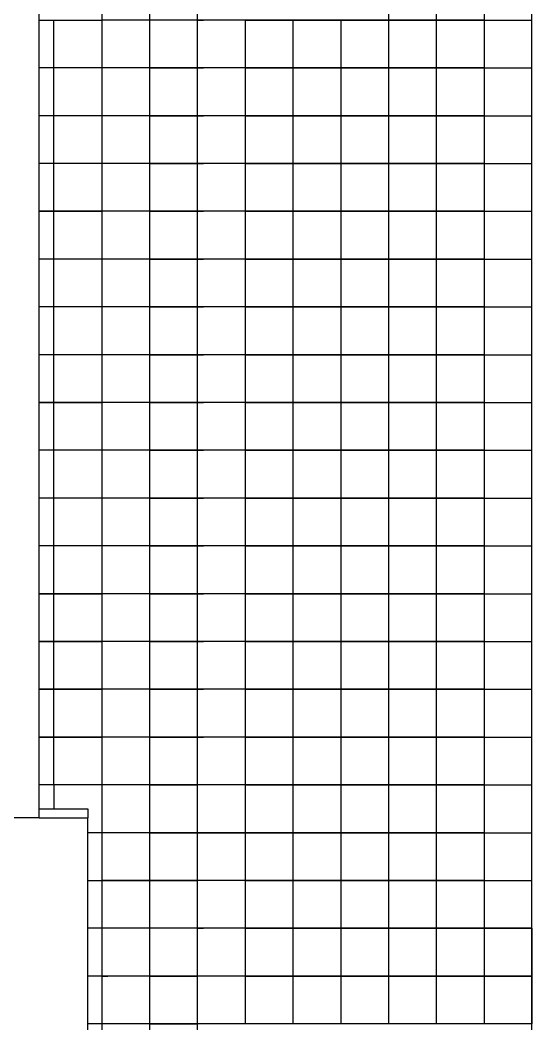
# Model space of a CAD drawing. Header units: millimetres. Extents: x 2377 to 4712, y -254 to 3188.
# Drawn here: x 2707.2 to 2734.4, y 1079.3 to 1132.6 of the extents above; entities that cross this region are included whole.
import ezdxf

# ---------------------------------------------------------------- set-up
doc = ezdxf.new("R2010")
doc.units = ezdxf.units.MM

msp = doc.modelspace()

# ---------------------------------------------------------------- linework, layer by layer
at = {"transparency": 33554687}
for p, q in [((2734.371, 1000.618), (2734.371, 1176.172)), ((2708.213, 1090.234), (2708.213, 1153.687)), ((2711.528, 1152.905), (2711.528, 1076.762)), ((2714.066, 1152.905), (2714.066, 1089.452)), ((2716.605, 1135.139), (2716.605, 1132.6)), ((2726.757, 1135.139), (2726.757, 1132.6)), ((2729.295, 1135.139), (2729.295, 1132.6)), ((2731.833, 1135.139), (2731.833, 1132.6)), ((2708.213, 1132.6), (2711.528, 1132.6)), ((2708.99, 1130.062), (2708.99, 1132.6)), ((2719.143, 1132.6), (2711.528, 1132.6)), ((2716.605, 1132.6), (2716.928, 1132.6)), ((2716.605, 1132.6), (2716.605, 1130.062)), ((2721.681, 1132.6), (2719.143, 1132.6)), ((2719.143, 1132.6), (2719.143, 1130.062)), ((2719.143, 1132.6), (2721.681, 1132.6)), ((2724.219, 1132.6), (2721.681, 1132.6)), ((2721.681, 1132.6), (2721.681, 1130.062)), ((2721.681, 1132.6), (2724.219, 1132.6)), ((2726.757, 1132.6), (2724.219, 1132.6)), ((2724.219, 1132.6), (2724.219, 1130.062)), ((2724.219, 1132.6), (2726.757, 1132.6)), ((2726.757, 1132.6), (2724.219, 1132.6)), ((2724.219, 1132.6), (2726.757, 1132.6)), ((2729.295, 1132.6), (2726.757, 1132.6)), ((2726.757, 1132.6), (2726.757, 1130.062)), ((2726.757, 1132.6), (2729.295, 1132.6)), ((2729.295, 1132.6), (2726.757, 1132.6)), ((2726.757, 1132.6), (2729.295, 1132.6)), ((2731.833, 1132.6), (2729.295, 1132.6)), ((2729.295, 1132.6), (2729.295, 1130.062)), ((2729.295, 1132.6), (2734.371, 1132.6)), ((2731.833, 1132.6), (2729.295, 1132.6)), ((2729.295, 1132.6), (2734.371, 1132.6)), ((2731.833, 1132.6), (2731.833, 1130.062)), ((2711.528, 1130.062), (2708.213, 1130.062)), ((2708.99, 1127.524), (2708.99, 1130.062)), ((2719.143, 1130.062), (2711.528, 1130.062)), ((2714.066, 1130.062), (2711.528, 1130.062)), ((2716.605, 1130.062), (2714.066, 1130.062)), ((2714.066, 1130.062), (2716.605, 1130.062)), ((2716.605, 1130.062), (2716.928, 1130.062)), ((2716.605, 1130.062), (2716.605, 1127.524)), ((2719.143, 1130.062), (2716.605, 1130.062)), ((2721.681, 1130.062), (2719.143, 1130.062)), ((2719.143, 1130.062), (2719.143, 1127.524)), ((2719.143, 1130.062), (2721.681, 1130.062)), ((2721.681, 1130.062), (2719.143, 1130.062)), ((2719.143, 1130.062), (2721.681, 1130.062)), ((2724.219, 1130.062), (2721.681, 1130.062)), ((2721.681, 1130.062), (2721.681, 1127.524)), ((2721.681, 1130.062), (2724.219, 1130.062)), ((2724.219, 1130.062), (2721.681, 1130.062)), ((2721.681, 1130.062), (2724.219, 1130.062)), ((2726.757, 1130.062), (2724.219, 1130.062)), ((2724.219, 1130.062), (2724.219, 1127.524)), ((2724.219, 1130.062), (2726.757, 1130.062)), ((2726.757, 1130.062), (2724.219, 1130.062)), ((2724.219, 1130.062), (2726.757, 1130.062)), ((2729.295, 1130.062), (2726.757, 1130.062)), ((2726.757, 1130.062), (2726.757, 1127.524)), ((2726.757, 1130.062), (2729.295, 1130.062)), ((2729.295, 1130.062), (2726.757, 1130.062)), ((2726.757, 1130.062), (2729.295, 1130.062)), ((2731.833, 1130.062), (2729.295, 1130.062)), ((2729.295, 1130.062), (2729.295, 1127.524)), ((2729.295, 1130.062), (2734.371, 1130.062)), ((2731.833, 1130.062), (2729.295, 1130.062)), ((2729.295, 1130.062), (2734.371, 1130.062)), ((2731.833, 1130.062), (2731.833, 1127.524)), ((2711.528, 1127.524), (2708.213, 1127.524)), ((2708.99, 1124.986), (2708.99, 1127.524)), ((2719.143, 1127.524), (2711.528, 1127.524)), ((2714.066, 1127.524), (2711.528, 1127.524)), ((2716.605, 1127.524), (2714.066, 1127.524)), ((2714.066, 1127.524), (2716.605, 1127.524)), ((2716.605, 1127.524), (2716.928, 1127.524)), ((2716.605, 1127.524), (2716.605, 1124.986)), ((2719.143, 1127.524), (2716.605, 1127.524)), ((2721.681, 1127.524), (2719.143, 1127.524)), ((2719.143, 1127.524), (2719.143, 1124.986)), ((2719.143, 1127.524), (2721.681, 1127.524)), ((2721.681, 1127.524), (2719.143, 1127.524)), ((2719.143, 1127.524), (2721.681, 1127.524)), ((2724.219, 1127.524), (2721.681, 1127.524)), ((2721.681, 1127.524), (2721.681, 1124.986)), ((2721.681, 1127.524), (2724.219, 1127.524)), ((2724.219, 1127.524), (2721.681, 1127.524)), ((2721.681, 1127.524), (2724.219, 1127.524)), ((2726.757, 1127.524), (2724.219, 1127.524)), ((2724.219, 1127.524), (2724.219, 1124.986)), ((2724.219, 1127.524), (2726.757, 1127.524)), ((2726.757, 1127.524), (2724.219, 1127.524)), ((2724.219, 1127.524), (2726.757, 1127.524)), ((2729.295, 1127.524), (2726.757, 1127.524)), ((2726.757, 1127.524), (2726.757, 1124.986)), ((2726.757, 1127.524), (2729.295, 1127.524)), ((2729.295, 1127.524), (2726.757, 1127.524)), ((2726.757, 1127.524), (2729.295, 1127.524)), ((2731.833, 1127.524), (2729.295, 1127.524)), ((2729.295, 1127.524), (2729.295, 1124.986)), ((2729.295, 1127.524), (2734.371, 1127.524)), ((2731.833, 1127.524), (2729.295, 1127.524)), ((2729.295, 1127.524), (2734.371, 1127.524)), ((2731.833, 1127.524), (2731.833, 1124.986)), ((2711.528, 1124.986), (2708.213, 1124.986)), ((2708.99, 1122.448), (2708.99, 1124.986)), ((2719.143, 1124.986), (2711.528, 1124.986)), ((2714.066, 1124.986), (2711.528, 1124.986)), ((2716.605, 1124.986), (2714.066, 1124.986)), ((2714.066, 1124.986), (2716.605, 1124.986)), ((2716.605, 1124.986), (2716.928, 1124.986)), ((2716.605, 1124.986), (2716.605, 1122.448)), ((2719.143, 1124.986), (2716.605, 1124.986)), ((2721.681, 1124.986), (2719.143, 1124.986)), ((2719.143, 1124.986), (2719.143, 1122.448)), ((2719.143, 1124.986), (2721.681, 1124.986)), ((2721.681, 1124.986), (2719.143, 1124.986)), ((2719.143, 1124.986), (2721.681, 1124.986)), ((2724.219, 1124.986), (2721.681, 1124.986)), ((2721.681, 1124.986), (2721.681, 1122.448)), ((2721.681, 1124.986), (2724.219, 1124.986)), ((2724.219, 1124.986), (2721.681, 1124.986)), ((2721.681, 1124.986), (2724.219, 1124.986)), ((2726.757, 1124.986), (2724.219, 1124.986)), ((2724.219, 1124.986), (2724.219, 1122.448)), ((2724.219, 1124.986), (2726.757, 1124.986)), ((2726.757, 1124.986), (2724.219, 1124.986)), ((2724.219, 1124.986), (2726.757, 1124.986)), ((2729.295, 1124.986), (2726.757, 1124.986)), ((2726.757, 1124.986), (2726.757, 1122.448)), ((2726.757, 1124.986), (2729.295, 1124.986)), ((2729.295, 1124.986), (2726.757, 1124.986)), ((2726.757, 1124.986), (2729.295, 1124.986)), ((2731.833, 1124.986), (2729.295, 1124.986)), ((2729.295, 1124.986), (2729.295, 1122.448)), ((2729.295, 1124.986), (2734.371, 1124.986)), ((2731.833, 1124.986), (2729.295, 1124.986)), ((2729.295, 1124.986), (2734.371, 1124.986)), ((2731.833, 1124.986), (2731.833, 1122.448)), ((2708.213, 1122.448), (2711.528, 1122.448)), ((2711.528, 1122.448), (2708.213, 1122.448)), ((2708.99, 1119.91), (2708.99, 1122.448)), ((2719.143, 1122.448), (2711.528, 1122.448)), ((2714.066, 1122.448), (2711.528, 1122.448)), ((2716.605, 1122.448), (2714.066, 1122.448)), ((2714.066, 1122.448), (2716.605, 1122.448)), ((2716.605, 1122.448), (2716.928, 1122.448)), ((2716.605, 1122.448), (2716.605, 1119.91)), ((2719.143, 1122.448), (2716.605, 1122.448)), ((2721.681, 1122.448), (2719.143, 1122.448)), ((2719.143, 1122.448), (2719.143, 1119.91)), ((2719.143, 1122.448), (2721.681, 1122.448)), ((2721.681, 1122.448), (2719.143, 1122.448)), ((2719.143, 1122.448), (2721.681, 1122.448)), ((2724.219, 1122.448), (2721.681, 1122.448)), ((2721.681, 1122.448), (2721.681, 1119.91)), ((2721.681, 1122.448), (2724.219, 1122.448)), ((2724.219, 1122.448), (2721.681, 1122.448)), ((2721.681, 1122.448), (2724.219, 1122.448)), ((2726.757, 1122.448), (2724.219, 1122.448)), ((2724.219, 1122.448), (2724.219, 1119.91)), ((2724.219, 1122.448), (2726.757, 1122.448)), ((2726.757, 1122.448), (2724.219, 1122.448)), ((2724.219, 1122.448), (2726.757, 1122.448)), ((2729.295, 1122.448), (2726.757, 1122.448)), ((2726.757, 1122.448), (2726.757, 1119.91)), ((2726.757, 1122.448), (2729.295, 1122.448)), ((2729.295, 1122.448), (2726.757, 1122.448)), ((2726.757, 1122.448), (2729.295, 1122.448)), ((2731.833, 1122.448), (2729.295, 1122.448)), ((2729.295, 1122.448), (2729.295, 1119.91)), ((2729.295, 1122.448), (2734.371, 1122.448)), ((2731.833, 1122.448), (2729.295, 1122.448)), ((2729.295, 1122.448), (2734.371, 1122.448)), ((2731.833, 1122.448), (2731.833, 1119.91)), ((2711.528, 1119.91), (2708.213, 1119.91)), ((2708.99, 1117.372), (2708.99, 1119.91)), ((2719.143, 1119.91), (2711.528, 1119.91)), ((2714.066, 1119.91), (2711.528, 1119.91)), ((2716.605, 1119.91), (2714.066, 1119.91)), ((2714.066, 1119.91), (2716.605, 1119.91)), ((2716.605, 1119.91), (2716.928, 1119.91)), ((2716.605, 1119.91), (2716.605, 1117.372)), ((2719.143, 1119.91), (2716.605, 1119.91)), ((2721.681, 1119.91), (2719.143, 1119.91)), ((2719.143, 1119.91), (2719.143, 1117.372)), ((2719.143, 1119.91), (2721.681, 1119.91)), ((2721.681, 1119.91), (2719.143, 1119.91)), ((2719.143, 1119.91), (2721.681, 1119.91)), ((2724.219, 1119.91), (2721.681, 1119.91)), ((2721.681, 1119.91), (2721.681, 1117.372)), ((2721.681, 1119.91), (2724.219, 1119.91)), ((2724.219, 1119.91), (2721.681, 1119.91)), ((2721.681, 1119.91), (2724.219, 1119.91)), ((2726.757, 1119.91), (2724.219, 1119.91)), ((2724.219, 1119.91), (2724.219, 1117.372)), ((2724.219, 1119.91), (2726.757, 1119.91)), ((2726.757, 1119.91), (2724.219, 1119.91)), ((2724.219, 1119.91), (2726.757, 1119.91)), ((2729.295, 1119.91), (2726.757, 1119.91)), ((2726.757, 1119.91), (2726.757, 1117.372)), ((2726.757, 1119.91), (2729.295, 1119.91)), ((2729.295, 1119.91), (2726.757, 1119.91)), ((2726.757, 1119.91), (2729.295, 1119.91)), ((2731.833, 1119.91), (2729.295, 1119.91)), ((2729.295, 1119.91), (2729.295, 1117.372)), ((2729.295, 1119.91), (2734.371, 1119.91)), ((2731.833, 1119.91), (2729.295, 1119.91)), ((2729.295, 1119.91), (2734.371, 1119.91)), ((2731.833, 1119.91), (2731.833, 1117.372)), ((2711.528, 1117.372), (2708.213, 1117.372)), ((2708.99, 1114.834), (2708.99, 1117.372)), ((2719.143, 1117.372), (2711.528, 1117.372)), ((2714.066, 1117.372), (2711.528, 1117.372)), ((2716.605, 1117.372), (2714.066, 1117.372)), ((2714.066, 1117.372), (2716.605, 1117.372)), ((2716.605, 1117.372), (2716.928, 1117.372)), ((2716.605, 1117.372), (2716.605, 1114.834)), ((2719.143, 1117.372), (2716.605, 1117.372)), ((2721.681, 1117.372), (2719.143, 1117.372)), ((2719.143, 1117.372), (2719.143, 1114.834)), ((2719.143, 1117.372), (2721.681, 1117.372)), ((2721.681, 1117.372), (2719.143, 1117.372)), ((2719.143, 1117.372), (2721.681, 1117.372)), ((2724.219, 1117.372), (2721.681, 1117.372)), ((2721.681, 1117.372), (2721.681, 1114.834)), ((2721.681, 1117.372), (2724.219, 1117.372)), ((2724.219, 1117.372), (2721.681, 1117.372)), ((2721.681, 1117.372), (2724.219, 1117.372)), ((2726.757, 1117.372), (2724.219, 1117.372)), ((2724.219, 1117.372), (2724.219, 1114.834)), ((2724.219, 1117.372), (2726.757, 1117.372)), ((2726.757, 1117.372), (2724.219, 1117.372)), ((2724.219, 1117.372), (2726.757, 1117.372)), ((2729.295, 1117.372), (2726.757, 1117.372)), ((2726.757, 1117.372), (2726.757, 1114.834)), ((2726.757, 1117.372), (2729.295, 1117.372)), ((2729.295, 1117.372), (2726.757, 1117.372)), ((2726.757, 1117.372), (2729.295, 1117.372)), ((2731.833, 1117.372), (2729.295, 1117.372)), ((2729.295, 1117.372), (2729.295, 1114.834)), ((2729.295, 1117.372), (2734.371, 1117.372)), ((2731.833, 1117.372), (2729.295, 1117.372)), ((2729.295, 1117.372), (2734.371, 1117.372)), ((2731.833, 1117.372), (2731.833, 1114.834)), ((2711.528, 1114.834), (2708.213, 1114.834)), ((2708.99, 1112.296), (2708.99, 1114.834)), ((2719.143, 1114.834), (2711.528, 1114.834)), ((2714.066, 1114.834), (2711.528, 1114.834)), ((2716.605, 1114.834), (2714.066, 1114.834)), ((2714.066, 1114.834), (2716.605, 1114.834)), ((2716.605, 1114.834), (2716.928, 1114.834)), ((2716.605, 1114.834), (2716.605, 1112.296)), ((2719.143, 1114.834), (2716.605, 1114.834)), ((2721.681, 1114.834), (2719.143, 1114.834)), ((2719.143, 1114.834), (2719.143, 1112.296)), ((2719.143, 1114.834), (2721.681, 1114.834)), ((2721.681, 1114.834), (2719.143, 1114.834)), ((2719.143, 1114.834), (2721.681, 1114.834)), ((2724.219, 1114.834), (2721.681, 1114.834)), ((2721.681, 1114.834), (2721.681, 1112.296)), ((2721.681, 1114.834), (2724.219, 1114.834)), ((2724.219, 1114.834), (2721.681, 1114.834)), ((2721.681, 1114.834), (2724.219, 1114.834)), ((2726.757, 1114.834), (2724.219, 1114.834)), ((2724.219, 1114.834), (2724.219, 1112.296)), ((2724.219, 1114.834), (2726.757, 1114.834)), ((2726.757, 1114.834), (2724.219, 1114.834)), ((2724.219, 1114.834), (2726.757, 1114.834)), ((2729.295, 1114.834), (2726.757, 1114.834)), ((2726.757, 1114.834), (2726.757, 1112.296)), ((2726.757, 1114.834), (2729.295, 1114.834)), ((2729.295, 1114.834), (2726.757, 1114.834)), ((2726.757, 1114.834), (2729.295, 1114.834)), ((2731.833, 1114.834), (2729.295, 1114.834)), ((2729.295, 1114.834), (2729.295, 1112.296)), ((2729.295, 1114.834), (2734.371, 1114.834)), ((2731.833, 1114.834), (2729.295, 1114.834)), ((2729.295, 1114.834), (2734.371, 1114.834)), ((2731.833, 1114.834), (2731.833, 1112.296)), ((2708.213, 1112.296), (2711.528, 1112.296)), ((2711.528, 1112.296), (2708.213, 1112.296)), ((2708.99, 1109.757), (2708.99, 1112.296)), ((2719.143, 1112.296), (2711.528, 1112.296)), ((2714.066, 1112.296), (2711.528, 1112.296)), ((2716.605, 1112.296), (2714.066, 1112.296)), ((2714.066, 1112.296), (2716.605, 1112.296)), ((2716.605, 1112.296), (2716.928, 1112.296)), ((2716.605, 1112.296), (2716.605, 1109.757)), ((2719.143, 1112.296), (2716.605, 1112.296)), ((2721.681, 1112.296), (2719.143, 1112.296)), ((2719.143, 1112.296), (2719.143, 1109.757)), ((2719.143, 1112.296), (2721.681, 1112.296)), ((2721.681, 1112.296), (2719.143, 1112.296)), ((2719.143, 1112.296), (2721.681, 1112.296)), ((2724.219, 1112.296), (2721.681, 1112.296)), ((2721.681, 1112.296), (2721.681, 1109.757)), ((2721.681, 1112.296), (2724.219, 1112.296)), ((2724.219, 1112.296), (2721.681, 1112.296)), ((2721.681, 1112.296), (2724.219, 1112.296)), ((2726.757, 1112.296), (2724.219, 1112.296)), ((2724.219, 1112.296), (2724.219, 1109.757)), ((2724.219, 1112.296), (2726.757, 1112.296)), ((2726.757, 1112.296), (2724.219, 1112.296)), ((2724.219, 1112.296), (2726.757, 1112.296)), ((2729.295, 1112.296), (2726.757, 1112.296)), ((2726.757, 1112.296), (2726.757, 1109.757)), ((2726.757, 1112.296), (2729.295, 1112.296)), ((2729.295, 1112.296), (2726.757, 1112.296)), ((2726.757, 1112.296), (2729.295, 1112.296)), ((2731.833, 1112.296), (2729.295, 1112.296)), ((2729.295, 1112.296), (2729.295, 1109.757)), ((2729.295, 1112.296), (2734.371, 1112.296)), ((2731.833, 1112.296), (2729.295, 1112.296)), ((2729.295, 1112.296), (2734.371, 1112.296)), ((2731.833, 1112.296), (2731.833, 1109.757)), ((2711.528, 1109.757), (2708.213, 1109.757)), ((2708.99, 1107.219), (2708.99, 1109.757)), ((2719.143, 1109.757), (2711.528, 1109.757)), ((2714.066, 1109.757), (2711.528, 1109.757)), ((2716.605, 1109.757), (2714.066, 1109.757)), ((2714.066, 1109.757), (2716.605, 1109.757)), ((2716.605, 1109.757), (2716.928, 1109.757)), ((2716.605, 1109.757), (2716.605, 1107.219)), ((2719.143, 1109.757), (2716.605, 1109.757)), ((2721.681, 1109.757), (2719.143, 1109.757)), ((2719.143, 1109.757), (2719.143, 1107.219)), ((2719.143, 1109.757), (2721.681, 1109.757)), ((2721.681, 1109.757), (2719.143, 1109.757)), ((2719.143, 1109.757), (2721.681, 1109.757)), ((2724.219, 1109.757), (2721.681, 1109.757)), ((2721.681, 1109.757), (2721.681, 1107.219)), ((2721.681, 1109.757), (2724.219, 1109.757)), ((2724.219, 1109.757), (2721.681, 1109.757)), ((2721.681, 1109.757), (2724.219, 1109.757)), ((2726.757, 1109.757), (2724.219, 1109.757)), ((2724.219, 1109.757), (2724.219, 1107.219)), ((2724.219, 1109.757), (2726.757, 1109.757)), ((2726.757, 1109.757), (2724.219, 1109.757)), ((2724.219, 1109.757), (2726.757, 1109.757)), ((2729.295, 1109.757), (2726.757, 1109.757)), ((2726.757, 1109.757), (2726.757, 1107.219)), ((2726.757, 1109.757), (2729.295, 1109.757)), ((2729.295, 1109.757), (2726.757, 1109.757)), ((2726.757, 1109.757), (2729.295, 1109.757)), ((2731.833, 1109.757), (2729.295, 1109.757)), ((2729.295, 1109.757), (2729.295, 1107.219)), ((2729.295, 1109.757), (2734.371, 1109.757)), ((2731.833, 1109.757), (2729.295, 1109.757)), ((2729.295, 1109.757), (2734.371, 1109.757)), ((2731.833, 1109.757), (2731.833, 1107.219)), ((2711.528, 1107.219), (2708.213, 1107.219)), ((2708.99, 1104.681), (2708.99, 1107.219)), ((2719.143, 1107.219), (2711.528, 1107.219)), ((2714.066, 1107.219), (2711.528, 1107.219)), ((2716.605, 1107.219), (2714.066, 1107.219)), ((2714.066, 1107.219), (2716.605, 1107.219)), ((2716.605, 1107.219), (2716.928, 1107.219)), ((2716.605, 1107.219), (2716.605, 1104.681)), ((2719.143, 1107.219), (2716.605, 1107.219)), ((2721.681, 1107.219), (2719.143, 1107.219)), ((2719.143, 1107.219), (2719.143, 1104.681)), ((2719.143, 1107.219), (2721.681, 1107.219)), ((2721.681, 1107.219), (2719.143, 1107.219)), ((2719.143, 1107.219), (2721.681, 1107.219)), ((2724.219, 1107.219), (2721.681, 1107.219)), ((2721.681, 1107.219), (2721.681, 1104.681)), ((2721.681, 1107.219), (2724.219, 1107.219)), ((2724.219, 1107.219), (2721.681, 1107.219)), ((2721.681, 1107.219), (2724.219, 1107.219)), ((2726.757, 1107.219), (2724.219, 1107.219)), ((2724.219, 1107.219), (2724.219, 1104.681)), ((2724.219, 1107.219), (2726.757, 1107.219)), ((2726.757, 1107.219), (2724.219, 1107.219)), ((2724.219, 1107.219), (2726.757, 1107.219)), ((2729.295, 1107.219), (2726.757, 1107.219)), ((2726.757, 1107.219), (2726.757, 1104.681)), ((2726.757, 1107.219), (2729.295, 1107.219)), ((2729.295, 1107.219), (2726.757, 1107.219)), ((2726.757, 1107.219), (2729.295, 1107.219)), ((2731.833, 1107.219), (2729.295, 1107.219)), ((2729.295, 1107.219), (2729.295, 1104.681)), ((2729.295, 1107.219), (2734.371, 1107.219)), ((2731.833, 1107.219), (2729.295, 1107.219)), ((2729.295, 1107.219), (2734.371, 1107.219)), ((2731.833, 1107.219), (2731.833, 1104.681)), ((2711.528, 1104.681), (2708.213, 1104.681)), ((2708.99, 1102.143), (2708.99, 1104.681)), ((2719.143, 1104.681), (2711.528, 1104.681)), ((2714.066, 1104.681), (2711.528, 1104.681)), ((2716.605, 1104.681), (2714.066, 1104.681)), ((2714.066, 1104.681), (2716.605, 1104.681)), ((2716.605, 1104.681), (2716.928, 1104.681)), ((2716.605, 1104.681), (2716.605, 1102.143)), ((2719.143, 1104.681), (2716.605, 1104.681)), ((2721.681, 1104.681), (2719.143, 1104.681)), ((2719.143, 1104.681), (2719.143, 1102.143)), ((2719.143, 1104.681), (2721.681, 1104.681)), ((2721.681, 1104.681), (2719.143, 1104.681)), ((2719.143, 1104.681), (2721.681, 1104.681)), ((2724.219, 1104.681), (2721.681, 1104.681)), ((2721.681, 1104.681), (2721.681, 1102.143)), ((2721.681, 1104.681), (2724.219, 1104.681)), ((2724.219, 1104.681), (2721.681, 1104.681)), ((2721.681, 1104.681), (2724.219, 1104.681)), ((2726.757, 1104.681), (2724.219, 1104.681)), ((2724.219, 1104.681), (2724.219, 1102.143)), ((2724.219, 1104.681), (2726.757, 1104.681)), ((2726.757, 1104.681), (2724.219, 1104.681)), ((2724.219, 1104.681), (2726.757, 1104.681)), ((2729.295, 1104.681), (2726.757, 1104.681)), ((2726.757, 1104.681), (2726.757, 1102.143)), ((2726.757, 1104.681), (2729.295, 1104.681)), ((2729.295, 1104.681), (2726.757, 1104.681)), ((2726.757, 1104.681), (2729.295, 1104.681)), ((2731.833, 1104.681), (2729.295, 1104.681)), ((2729.295, 1104.681), (2729.295, 1102.143)), ((2729.295, 1104.681), (2734.371, 1104.681)), ((2731.833, 1104.681), (2729.295, 1104.681)), ((2729.295, 1104.681), (2734.371, 1104.681)), ((2731.833, 1104.681), (2731.833, 1102.143)), ((2708.213, 1102.143), (2711.528, 1102.143)), ((2711.528, 1102.143), (2708.213, 1102.143)), ((2708.99, 1099.605), (2708.99, 1102.143)), ((2719.143, 1102.143), (2711.528, 1102.143)), ((2714.066, 1102.143), (2711.528, 1102.143)), ((2716.605, 1102.143), (2714.066, 1102.143)), ((2714.066, 1102.143), (2716.605, 1102.143)), ((2716.605, 1102.143), (2716.928, 1102.143)), ((2716.605, 1102.143), (2716.605, 1099.605)), ((2719.143, 1102.143), (2716.605, 1102.143)), ((2721.681, 1102.143), (2719.143, 1102.143)), ((2719.143, 1102.143), (2719.143, 1099.605)), ((2719.143, 1102.143), (2721.681, 1102.143)), ((2721.681, 1102.143), (2719.143, 1102.143)), ((2719.143, 1102.143), (2721.681, 1102.143)), ((2724.219, 1102.143), (2721.681, 1102.143)), ((2721.681, 1102.143), (2721.681, 1099.605)), ((2721.681, 1102.143), (2724.219, 1102.143)), ((2724.219, 1102.143), (2721.681, 1102.143)), ((2721.681, 1102.143), (2724.219, 1102.143)), ((2726.757, 1102.143), (2724.219, 1102.143)), ((2724.219, 1102.143), (2724.219, 1099.605)), ((2724.219, 1102.143), (2726.757, 1102.143)), ((2726.757, 1102.143), (2724.219, 1102.143)), ((2724.219, 1102.143), (2726.757, 1102.143)), ((2729.295, 1102.143), (2726.757, 1102.143)), ((2726.757, 1102.143), (2726.757, 1099.605)), ((2726.757, 1102.143), (2729.295, 1102.143)), ((2729.295, 1102.143), (2726.757, 1102.143)), ((2726.757, 1102.143), (2729.295, 1102.143)), ((2731.833, 1102.143), (2729.295, 1102.143)), ((2729.295, 1102.143), (2729.295, 1099.605)), ((2729.295, 1102.143), (2734.371, 1102.143)), ((2731.833, 1102.143), (2729.295, 1102.143)), ((2729.295, 1102.143), (2734.371, 1102.143)), ((2731.833, 1102.143), (2731.833, 1099.605)), ((2708.213, 1099.605), (2711.528, 1099.605)), ((2711.528, 1099.605), (2708.213, 1099.605)), ((2708.99, 1097.067), (2708.99, 1099.605)), ((2719.143, 1099.605), (2711.528, 1099.605)), ((2714.066, 1099.605), (2711.528, 1099.605)), ((2716.605, 1099.605), (2714.066, 1099.605)), ((2714.066, 1099.605), (2716.605, 1099.605)), ((2716.605, 1099.605), (2716.928, 1099.605)), ((2716.605, 1099.605), (2716.605, 1097.067)), ((2719.143, 1099.605), (2716.605, 1099.605)), ((2721.681, 1099.605), (2719.143, 1099.605)), ((2719.143, 1099.605), (2719.143, 1097.067)), ((2719.143, 1099.605), (2721.681, 1099.605)), ((2721.681, 1099.605), (2719.143, 1099.605)), ((2719.143, 1099.605), (2721.681, 1099.605)), ((2724.219, 1099.605), (2721.681, 1099.605)), ((2721.681, 1099.605), (2721.681, 1097.067)), ((2721.681, 1099.605), (2724.219, 1099.605)), ((2724.219, 1099.605), (2721.681, 1099.605)), ((2721.681, 1099.605), (2724.219, 1099.605)), ((2726.757, 1099.605), (2724.219, 1099.605)), ((2724.219, 1099.605), (2724.219, 1097.067)), ((2724.219, 1099.605), (2726.757, 1099.605)), ((2726.757, 1099.605), (2724.219, 1099.605)), ((2724.219, 1099.605), (2726.757, 1099.605)), ((2729.295, 1099.605), (2726.757, 1099.605)), ((2726.757, 1099.605), (2726.757, 1097.067)), ((2726.757, 1099.605), (2729.295, 1099.605)), ((2729.295, 1099.605), (2726.757, 1099.605)), ((2726.757, 1099.605), (2729.295, 1099.605)), ((2731.833, 1099.605), (2729.295, 1099.605)), ((2729.295, 1099.605), (2729.295, 1097.067)), ((2729.295, 1099.605), (2734.371, 1099.605)), ((2731.833, 1099.605), (2729.295, 1099.605)), ((2729.295, 1099.605), (2734.371, 1099.605)), ((2731.833, 1099.605), (2731.833, 1097.067)), ((2708.213, 1097.067), (2711.528, 1097.067)), ((2711.528, 1097.067), (2708.213, 1097.067)), ((2708.99, 1094.529), (2708.99, 1097.067)), ((2719.143, 1097.067), (2711.528, 1097.067)), ((2714.066, 1097.067), (2711.528, 1097.067)), ((2716.605, 1097.067), (2714.066, 1097.067)), ((2714.066, 1097.067), (2716.605, 1097.067)), ((2716.605, 1097.067), (2716.928, 1097.067)), ((2716.605, 1097.067), (2716.605, 1094.529)), ((2719.143, 1097.067), (2716.605, 1097.067)), ((2721.681, 1097.067), (2719.143, 1097.067)), ((2719.143, 1097.067), (2719.143, 1094.529)), ((2719.143, 1097.067), (2721.681, 1097.067)), ((2721.681, 1097.067), (2719.143, 1097.067)), ((2719.143, 1097.067), (2721.681, 1097.067)), ((2724.219, 1097.067), (2721.681, 1097.067)), ((2721.681, 1097.067), (2721.681, 1094.529)), ((2721.681, 1097.067), (2724.219, 1097.067)), ((2724.219, 1097.067), (2721.681, 1097.067)), ((2721.681, 1097.067), (2724.219, 1097.067)), ((2726.757, 1097.067), (2724.219, 1097.067)), ((2724.219, 1097.067), (2724.219, 1094.529)), ((2724.219, 1097.067), (2726.757, 1097.067)), ((2726.757, 1097.067), (2724.219, 1097.067)), ((2724.219, 1097.067), (2726.757, 1097.067)), ((2729.295, 1097.067), (2726.757, 1097.067)), ((2726.757, 1097.067), (2726.757, 1094.529)), ((2726.757, 1097.067), (2729.295, 1097.067)), ((2729.295, 1097.067), (2726.757, 1097.067)), ((2726.757, 1097.067), (2729.295, 1097.067)), ((2731.833, 1097.067), (2729.295, 1097.067)), ((2729.295, 1097.067), (2729.295, 1094.529)), ((2729.295, 1097.067), (2734.371, 1097.067)), ((2731.833, 1097.067), (2729.295, 1097.067)), ((2729.295, 1097.067), (2734.371, 1097.067)), ((2731.833, 1097.067), (2731.833, 1094.529)), ((2708.213, 1094.529), (2711.528, 1094.529)), ((2711.528, 1094.529), (2708.213, 1094.529)), ((2708.99, 1091.991), (2708.99, 1094.529)), ((2719.143, 1094.529), (2711.528, 1094.529)), ((2714.066, 1094.529), (2711.528, 1094.529)), ((2716.605, 1094.529), (2714.066, 1094.529)), ((2714.066, 1094.529), (2716.605, 1094.529)), ((2716.605, 1094.529), (2716.928, 1094.529)), ((2716.605, 1094.529), (2716.605, 1091.991)), ((2716.605, 1094.529), (2716.605, 1089.452)), ((2719.143, 1094.529), (2716.605, 1094.529)), ((2721.681, 1094.529), (2719.143, 1094.529)), ((2719.143, 1094.529), (2719.143, 1091.991)), ((2719.143, 1094.529), (2721.681, 1094.529)), ((2721.681, 1094.529), (2719.143, 1094.529)), ((2719.143, 1094.529), (2721.681, 1094.529)), ((2724.219, 1094.529), (2721.681, 1094.529)), ((2721.681, 1094.529), (2721.681, 1091.991)), ((2721.681, 1094.529), (2724.219, 1094.529)), ((2724.219, 1094.529), (2721.681, 1094.529)), ((2721.681, 1094.529), (2724.219, 1094.529)), ((2726.757, 1094.529), (2724.219, 1094.529)), ((2724.219, 1094.529), (2724.219, 1091.991)), ((2724.219, 1094.529), (2726.757, 1094.529)), ((2726.757, 1094.529), (2724.219, 1094.529)), ((2724.219, 1094.529), (2726.757, 1094.529)), ((2729.295, 1094.529), (2726.757, 1094.529)), ((2726.757, 1094.529), (2726.757, 1091.991)), ((2726.757, 1094.529), (2729.295, 1094.529)), ((2729.295, 1094.529), (2726.757, 1094.529)), ((2726.757, 1094.529), (2729.295, 1094.529)), ((2731.833, 1094.529), (2729.295, 1094.529)), ((2729.295, 1094.529), (2729.295, 1091.991)), ((2729.295, 1094.529), (2734.371, 1094.529)), ((2731.833, 1094.529), (2729.295, 1094.529)), ((2729.295, 1094.529), (2734.371, 1094.529)), ((2731.833, 1094.529), (2731.833, 1091.991)), ((2711.528, 1091.991), (2708.213, 1091.991)), ((2708.99, 1091.991), (2708.99, 1090.712)), ((2714.066, 1091.991), (2711.528, 1091.991)), ((2716.605, 1091.991), (2714.066, 1091.991)), ((2714.066, 1091.991), (2716.605, 1091.991)), ((2719.143, 1091.991), (2716.605, 1091.991)), ((2716.605, 1091.991), (2716.605, 1089.452)), ((2716.605, 1091.991), (2716.605, 1089.452)), ((2721.681, 1091.991), (2719.143, 1091.991)), ((2719.143, 1091.991), (2719.143, 1089.452)), ((2719.143, 1091.991), (2721.681, 1091.991)), ((2724.219, 1091.991), (2721.681, 1091.991)), ((2721.681, 1091.991), (2721.681, 1089.452)), ((2721.681, 1091.991), (2724.219, 1091.991)), ((2726.757, 1091.991), (2724.219, 1091.991)), ((2724.219, 1091.991), (2724.219, 1089.452)), ((2724.219, 1091.991), (2726.757, 1091.991)), ((2729.295, 1091.991), (2726.757, 1091.991)), ((2726.757, 1091.991), (2726.757, 1089.452)), ((2726.757, 1091.991), (2729.295, 1091.991)), ((2731.833, 1091.991), (2729.295, 1091.991)), ((2729.295, 1091.991), (2729.295, 1089.452)), ((2729.295, 1091.991), (2734.371, 1091.991)), ((2731.833, 1091.991), (2731.833, 1089.452)), ((2708.213, 1090.234), (2708.213, 1090.712)), ((2708.213, 1090.712), (2710.783, 1090.712)), ((2710.783, 1090.712), (2710.783, 1090.234)), ((2708.213, 1090.234), (2706.553, 1090.234)), ((2708.213, 1090.234), (2710.783, 1090.234)), ((2708.213, 1090.234), (2710.783, 1090.234)), ((2710.783, 1064.853), (2710.783, 1090.234)), ((2714.066, 1089.452), (2710.783, 1089.452)), ((2716.605, 1089.452), (2714.066, 1089.452)), ((2714.066, 1089.452), (2714.066, 1086.914)), ((2714.066, 1089.452), (2716.605, 1089.452)), ((2719.143, 1089.452), (2716.605, 1089.452)), ((2716.605, 1089.452), (2719.143, 1089.452)), ((2716.605, 1089.452), (2716.605, 1086.914)), ((2716.605, 1089.452), (2716.605, 1086.914)), ((2721.681, 1089.452), (2719.143, 1089.452)), ((2719.143, 1089.452), (2719.143, 1086.914)), ((2719.143, 1089.452), (2721.681, 1089.452)), ((2724.219, 1089.452), (2721.681, 1089.452)), ((2721.681, 1089.452), (2721.681, 1086.914)), ((2721.681, 1089.452), (2724.219, 1089.452)), ((2726.757, 1089.452), (2724.219, 1089.452)), ((2724.219, 1089.452), (2724.219, 1086.914)), ((2724.219, 1089.452), (2726.757, 1089.452)), ((2729.295, 1089.452), (2726.757, 1089.452)), ((2726.757, 1089.452), (2726.757, 1084.376)), ((2726.757, 1089.452), (2729.295, 1089.452)), ((2731.833, 1089.452), (2729.295, 1089.452)), ((2729.295, 1089.452), (2729.295, 1084.376)), ((2729.295, 1089.452), (2734.371, 1089.452)), ((2731.833, 1089.452), (2731.833, 1084.376)), ((2710.783, 1086.914), (2714.066, 1086.914)), ((2714.066, 1086.914), (2711.528, 1086.914)), ((2714.066, 1086.914), (2714.066, 1079.3)), ((2716.605, 1086.914), (2714.066, 1086.914)), ((2714.066, 1086.914), (2716.605, 1086.914)), ((2716.605, 1086.914), (2716.605, 1079.3)), ((2719.143, 1086.914), (2716.605, 1086.914)), ((2719.143, 1086.914), (2719.143, 1081.838)), ((2721.681, 1086.914), (2719.143, 1086.914)), ((2719.143, 1086.914), (2721.681, 1086.914)), ((2721.681, 1086.914), (2721.681, 1081.838)), ((2724.219, 1086.914), (2721.681, 1086.914)), ((2721.681, 1086.914), (2724.219, 1086.914)), ((2724.219, 1086.914), (2724.219, 1081.838)), ((2726.757, 1086.914), (2724.219, 1086.914)), ((2724.219, 1086.914), (2726.757, 1086.914)), ((2729.295, 1086.914), (2726.757, 1086.914)), ((2726.757, 1086.914), (2729.295, 1086.914)), ((2731.833, 1086.914), (2729.295, 1086.914)), ((2729.295, 1086.914), (2734.371, 1086.914)), ((2719.143, 1084.376), (2710.783, 1084.376)), ((2714.066, 1084.376), (2710.783, 1084.376)), ((2716.605, 1084.376), (2716.928, 1084.376)), ((2716.605, 1084.376), (2716.605, 1081.838)), ((2721.681, 1084.376), (2719.143, 1084.376)), ((2719.143, 1084.376), (2721.681, 1084.376)), ((2724.219, 1084.376), (2721.681, 1084.376)), ((2721.681, 1084.376), (2724.219, 1084.376)), ((2726.757, 1084.376), (2724.219, 1084.376)), ((2724.219, 1084.376), (2726.757, 1084.376)), ((2729.295, 1084.376), (2726.757, 1084.376)), ((2726.757, 1084.376), (2726.757, 1081.838)), ((2726.757, 1084.376), (2729.295, 1084.376)), ((2731.833, 1084.376), (2729.295, 1084.376)), ((2729.295, 1084.376), (2729.295, 1081.838)), ((2729.295, 1084.376), (2731.833, 1084.376)), ((2734.371, 1084.376), (2731.833, 1084.376)), ((2731.833, 1084.376), (2731.833, 1081.838)), ((2731.833, 1084.376), (2734.371, 1084.376)), ((2734.371, 1084.376), (2734.371, 1081.838)), ((2714.066, 1081.838), (2710.783, 1081.838)), ((2711.528, 1081.838), (2711.852, 1081.838)), ((2711.528, 1081.838), (2711.528, 1079.3)), ((2716.605, 1081.838), (2714.066, 1081.838)), ((2714.066, 1081.838), (2716.605, 1081.838)), ((2719.143, 1081.838), (2716.605, 1081.838)), ((2716.605, 1081.838), (2716.605, 1079.3)), ((2716.605, 1081.838), (2716.605, 1079.3)), ((2721.681, 1081.838), (2719.143, 1081.838)), ((2719.143, 1081.838), (2719.143, 1079.3)), ((2719.143, 1081.838), (2721.681, 1081.838)), ((2724.219, 1081.838), (2721.681, 1081.838)), ((2721.681, 1081.838), (2721.681, 1079.3)), ((2721.681, 1081.838), (2724.219, 1081.838)), ((2726.757, 1081.838), (2724.219, 1081.838)), ((2724.219, 1081.838), (2724.219, 1079.3)), ((2724.219, 1081.838), (2726.757, 1081.838)), ((2729.295, 1081.838), (2726.757, 1081.838)), ((2726.757, 1081.838), (2726.757, 1079.3)), ((2726.757, 1081.838), (2729.295, 1081.838)), ((2731.833, 1081.838), (2729.295, 1081.838)), ((2729.295, 1081.838), (2729.295, 1079.3)), ((2729.295, 1081.838), (2731.833, 1081.838)), ((2734.371, 1081.838), (2731.833, 1081.838)), ((2731.833, 1081.838), (2731.833, 1079.3)), ((2731.833, 1081.838), (2734.371, 1081.838)), ((2734.371, 1081.838), (2734.371, 1079.3)), ((2714.066, 1079.3), (2710.783, 1079.3)), ((2711.528, 1079.3), (2711.528, 1076.762)), ((2716.605, 1079.3), (2714.066, 1079.3)), ((2714.066, 1079.3), (2714.066, 1076.762)), ((2714.066, 1079.3), (2716.605, 1079.3)), ((2719.143, 1079.3), (2716.605, 1079.3)), ((2716.605, 1079.3), (2716.605, 1076.762)), ((2716.605, 1079.3), (2716.605, 1076.762)), ((2721.681, 1079.3), (2719.143, 1079.3)), ((2724.219, 1079.3), (2721.681, 1079.3)), ((2726.757, 1079.3), (2724.219, 1079.3)), ((2729.295, 1079.3), (2726.757, 1079.3)), ((2731.833, 1079.3), (2729.295, 1079.3)), ((2734.371, 1079.3), (2731.833, 1079.3))]:
    msp.add_line(p, q, dxfattribs=at)

doc.saveas('drawing.dxf')
